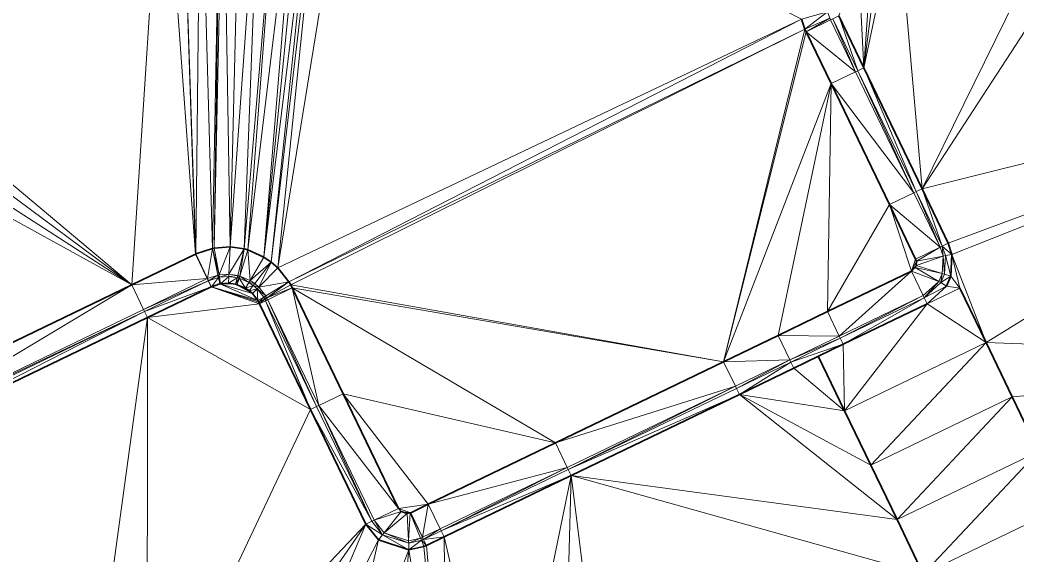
# Model space of a CAD drawing. Header units: metres. Extents: x 246428 to 246884, y 7418966 to 7419490.
# Drawn here: x 246598.17 to 246614.67, y 7419295.44 to 7419304.29 of the extents above; entities that cross this region are included whole.
import ezdxf

# ---------------------------------------------------------------- set-up
doc = ezdxf.new("R2010")
doc.units = ezdxf.units.M
doc.linetypes.add('blank name', pattern=[0])
doc.layers.add('_12D_UNMAPPED', color=7, linetype='Continuous')
for name, color, linetype, lineweight, true_color in [('KERB_BACK', 7, 'Continuous', 35, 0x5fd2ff), ('KERB_LINE', 7, 'Continuous', 18, 0xb9b9b9), ('KERB_LIP', 7, 'Continuous', 35, 0x5fd2ff), ('KERB_TOP', 7, 'Continuous', 18, 0xb9b9b9)]:
    doc.layers.add(name, color=color, linetype=linetype, lineweight=lineweight, true_color=true_color)
doc.layers.add('MISC_PATHS', color=7, linetype='Continuous', lineweight=35)

msp = doc.modelspace()

# ---------------------------------------------------------------- linework, layer by layer
at = {"layer": '_12D_UNMAPPED', "color": 3, "linetype": 'blank name', "lineweight": 0}
for points in [[(246612.698, 7419306.137, 33.672), (246616.554, 7419308.505, 33.79), (246613.102, 7419301.496, 33.698)], [(246616.554, 7419308.505, 33.79), (246617.665, 7419308.505, 33.822), (246613.102, 7419301.496, 33.698)], [(246617.665, 7419308.505, 33.822), (246621.817, 7419303.666, 34.04), (246613.102, 7419301.496, 33.698)], [(246611.105, 7419304.304, 33.485), (246602.443, 7419300.188, 33.25), (246603.721, 7419308.074, 33.265)], [(246602.443, 7419300.188, 33.25), (246603.22, 7419307.832, 33.251), (246603.721, 7419308.074, 33.265)], [(246600.022, 7419299.906, 33.182), (246594.225, 7419304.777, 33.004), (246600.535, 7419307.829, 33.176)], [(246601.078, 7419300.415, 33.211), (246600.022, 7419299.906, 33.182), (246600.535, 7419307.829, 33.176)], [(246601.078, 7419300.415, 33.211), (246600.535, 7419307.829, 33.176), (246600.843, 7419307.701, 33.185)], [(246601.082, 7419300.417, 33.211), (246601.078, 7419300.415, 33.211), (246600.843, 7419307.701, 33.185)], [(246601.082, 7419300.417, 33.211), (246600.843, 7419307.701, 33.185), (246601.163, 7419307.607, 33.194)], [(246602.332, 7419300.284, 33.247), (246602.21, 7419300.367, 33.243), (246603.12, 7419307.786, 33.249)], [(246602.21, 7419300.367, 33.243), (246602.943, 7419307.715, 33.244), (246603.12, 7419307.786, 33.249)], [(246602.21, 7419300.367, 33.243), (246602.808, 7419307.669, 33.24), (246602.943, 7419307.715, 33.244)], [(246602.443, 7419300.188, 33.25), (246602.332, 7419300.284, 33.247), (246603.22, 7419307.832, 33.251)], [(246602.332, 7419300.284, 33.247), (246603.12, 7419307.786, 33.249), (246603.22, 7419307.832, 33.251)], [(246601.36, 7419300.51, 33.219), (246601.082, 7419300.417, 33.211), (246601.163, 7419307.607, 33.194)], [(246601.36, 7419300.51, 33.219), (246601.163, 7419307.607, 33.194), (246601.491, 7419307.548, 33.203)], [(246601.389, 7419300.516, 33.219), (246601.36, 7419300.51, 33.219), (246601.491, 7419307.548, 33.203)], [(246601.389, 7419300.516, 33.219), (246601.491, 7419307.548, 33.203), (246601.538, 7419307.543, 33.204)], [(246601.652, 7419300.533, 33.227), (246601.389, 7419300.516, 33.219), (246601.538, 7419307.543, 33.204)], [(246601.652, 7419300.533, 33.227), (246601.538, 7419307.543, 33.204), (246601.823, 7419307.525, 33.212)], [(246601.885, 7419300.5, 33.233), (246601.652, 7419300.533, 33.227), (246602.156, 7419307.538, 33.221)], [(246601.652, 7419300.533, 33.227), (246601.823, 7419307.525, 33.212), (246602.156, 7419307.538, 33.221)], [(246601.942, 7419300.484, 33.235), (246601.885, 7419300.5, 33.233), (246602.486, 7419307.586, 33.231)], [(246601.885, 7419300.5, 33.233), (246602.156, 7419307.538, 33.221), (246602.486, 7419307.586, 33.231)], [(246602.21, 7419300.367, 33.243), (246601.942, 7419300.484, 33.235), (246602.808, 7419307.669, 33.24)], [(246601.942, 7419300.484, 33.235), (246602.486, 7419307.586, 33.231), (246602.808, 7419307.669, 33.24)], [(246612.414, 7419305.658, 33.667), (246612.698, 7419306.137, 33.672), (246612.137, 7419303.497, 33.665)], [(246612.137, 7419303.497, 33.665), (246612.698, 7419306.137, 33.672), (246613.102, 7419301.496, 33.698)], [(246612.278, 7419305.481, 33.665), (246612.414, 7419305.658, 33.667), (246612.137, 7419303.497, 33.665)], [(246612.052, 7419305.235, 33.66), (246612.278, 7419305.481, 33.665), (246612.137, 7419303.497, 33.665)], [(246611.723, 7419304.355, 33.651), (246612.052, 7419305.235, 33.66), (246612.137, 7419303.497, 33.665)], [(246594.125, 7419304.287, 33.002), (246594.225, 7419304.777, 33.004), (246600.022, 7419299.906, 33.182)], [(246611.163, 7419304.138, 33.487), (246611.105, 7419304.304, 33.485), (246611.539, 7419304.421, 33.499)], [(246611.163, 7419304.138, 33.487), (246611.539, 7419304.421, 33.499), (246611.576, 7419304.317, 33.501)], [(246593.958, 7419303.816, 33), (246594.125, 7419304.287, 33.002), (246600.022, 7419299.906, 33.182)], [(246611.105, 7419304.304, 33.485), (246602.624, 7419299.957, 33.256), (246602.443, 7419300.188, 33.25)], [(246611.105, 7419304.304, 33.485), (246611.163, 7419304.138, 33.487), (246602.624, 7419299.957, 33.256)], [(246611.183, 7419304.094, 33.487), (246611.163, 7419304.138, 33.487), (246611.576, 7419304.317, 33.501)], [(246611.183, 7419304.094, 33.487), (246611.576, 7419304.317, 33.501), (246611.588, 7419304.29, 33.501)], [(246611.183, 7419304.094, 33.487), (246611.588, 7419304.29, 33.501), (246612.002, 7419303.432, 33.515)], [(246612.002, 7419303.432, 33.515), (246611.588, 7419304.29, 33.501), (246611.624, 7419304.307, 33.651)], [(246612.038, 7419303.449, 33.665), (246611.624, 7419304.307, 33.651), (246611.723, 7419304.355, 33.651)], [(246612.002, 7419303.432, 33.515), (246611.624, 7419304.307, 33.651), (246612.038, 7419303.449, 33.665)], [(246612.038, 7419303.449, 33.665), (246611.723, 7419304.355, 33.651), (246612.137, 7419303.497, 33.665)], [(246611.163, 7419304.138, 33.487), (246602.654, 7419299.906, 33.257), (246602.624, 7419299.957, 33.256)], [(246611.163, 7419304.138, 33.487), (246609.818, 7419298.635, 33.464), (246602.654, 7419299.906, 33.257)], [(246611.163, 7419304.138, 33.487), (246611.183, 7419304.094, 33.487), (246609.818, 7419298.635, 33.464)], [(246611.183, 7419304.094, 33.487), (246611.596, 7419303.236, 33.501), (246609.818, 7419298.635, 33.464)], [(246611.596, 7419303.236, 33.501), (246611.183, 7419304.094, 33.487), (246612.002, 7419303.432, 33.515)], [(246593.726, 7419303.374, 32.993), (246593.958, 7419303.816, 33), (246600.022, 7419299.906, 33.182)], [(246613.102, 7419301.496, 33.698), (246621.817, 7419303.666, 34.04), (246613.102, 7419301.496, 33.698)], [(246613.102, 7419301.496, 33.698), (246621.817, 7419303.666, 34.04), (246613.536, 7419300.595, 33.563)], [(246613.536, 7419300.595, 33.563), (246621.817, 7419303.666, 34.04), (246613.536, 7419300.595, 33.563)], [(246613.536, 7419300.595, 33.563), (246621.817, 7419303.666, 34.04), (246613.536, 7419300.595, 33.563)], [(246613.536, 7419300.595, 33.563), (246621.817, 7419303.666, 34.04), (246613.597, 7419300.41, 33.563)], [(246613.597, 7419300.41, 33.563), (246621.817, 7419303.666, 34.04), (246614.161, 7419298.953, 33.579)], [(246621.817, 7419303.666, 34.04), (246621.817, 7419298.666, 34.005), (246614.161, 7419298.953, 33.579)], [(246611.596, 7419303.236, 33.501), (246612.002, 7419303.432, 33.515), (246612.967, 7419301.431, 33.548)], [(246612.967, 7419301.431, 33.548), (246612.002, 7419303.432, 33.515), (246612.038, 7419303.449, 33.665)], [(246612.038, 7419303.449, 33.665), (246612.137, 7419303.497, 33.665), (246613.003, 7419301.448, 33.698)], [(246612.967, 7419301.431, 33.548), (246612.038, 7419303.449, 33.665), (246613.003, 7419301.448, 33.698)], [(246613.003, 7419301.448, 33.698), (246612.137, 7419303.497, 33.665), (246613.102, 7419301.496, 33.698)], [(246595.518, 7419297.734, 33.06), (246593.726, 7419303.374, 32.993), (246600.022, 7419299.906, 33.182)], [(246611.596, 7419303.236, 33.501), (246610.719, 7419299.07, 33.488), (246609.818, 7419298.635, 33.464)], [(246611.596, 7419303.236, 33.501), (246609.818, 7419298.635, 33.464), (246609.818, 7419298.635, 33.464)], [(246611.596, 7419303.236, 33.501), (246610.719, 7419299.07, 33.488), (246610.719, 7419299.07, 33.488)], [(246611.596, 7419303.236, 33.501), (246611.537, 7419299.464, 33.51), (246610.719, 7419299.07, 33.488)], [(246611.596, 7419303.236, 33.501), (246612.561, 7419301.235, 33.534), (246611.537, 7419299.464, 33.51)], [(246612.561, 7419301.235, 33.534), (246611.596, 7419303.236, 33.501), (246612.967, 7419301.431, 33.548)], [(246612.561, 7419301.235, 33.534), (246612.967, 7419301.431, 33.548), (246612.967, 7419301.431, 33.548)], [(246612.561, 7419301.235, 33.534), (246612.561, 7419301.235, 33.534), (246612.967, 7419301.431, 33.548)], [(246612.561, 7419301.235, 33.534), (246612.967, 7419301.431, 33.548), (246613.401, 7419300.53, 33.563)], [(246612.967, 7419301.431, 33.548), (246612.967, 7419301.431, 33.548), (246613.003, 7419301.448, 33.698)], [(246613.401, 7419300.53, 33.563), (246612.967, 7419301.431, 33.548), (246613.003, 7419301.448, 33.698)], [(246612.967, 7419301.431, 33.548), (246613.003, 7419301.448, 33.698), (246613.003, 7419301.448, 33.698)], [(246613.437, 7419300.547, 33.563), (246613.003, 7419301.448, 33.698), (246613.102, 7419301.496, 33.698)], [(246613.003, 7419301.448, 33.698), (246613.003, 7419301.448, 33.698), (246613.102, 7419301.496, 33.698)], [(246613.003, 7419301.448, 33.698), (246613.102, 7419301.496, 33.698), (246613.102, 7419301.496, 33.698)], [(246613.401, 7419300.53, 33.563), (246613.003, 7419301.448, 33.698), (246613.437, 7419300.547, 33.563)], [(246613.437, 7419300.547, 33.563), (246613.102, 7419301.496, 33.698), (246613.536, 7419300.595, 33.563)], [(246612.561, 7419301.235, 33.534), (246612.561, 7419301.235, 33.534), (246611.537, 7419299.464, 33.51)], [(246612.561, 7419301.235, 33.534), (246612.926, 7419300.134, 33.548), (246611.537, 7419299.464, 33.51)], [(246612.926, 7419300.134, 33.548), (246612.561, 7419301.235, 33.534), (246612.996, 7419300.334, 33.549)], [(246612.996, 7419300.334, 33.549), (246612.561, 7419301.235, 33.534), (246613.401, 7419300.53, 33.563)], [(246613.437, 7419300.547, 33.563), (246613.437, 7419300.547, 33.563), (246613.536, 7419300.595, 33.563)], [(246613.437, 7419300.547, 33.563), (246613.437, 7419300.547, 33.563), (246613.536, 7419300.595, 33.563)], [(246613.437, 7419300.547, 33.563), (246613.536, 7419300.595, 33.563), (246613.536, 7419300.595, 33.563)], [(246613.437, 7419300.547, 33.563), (246613.536, 7419300.595, 33.563), (246613.536, 7419300.595, 33.563)], [(246613.437, 7419300.547, 33.563), (246613.536, 7419300.595, 33.563), (246613.597, 7419300.41, 33.563)], [(246601.082, 7419300.417, 33.211), (246601.36, 7419300.51, 33.219), (246601.276, 7419300.011, 33.225)], [(246601.36, 7419300.51, 33.219), (246601.449, 7419300.069, 33.233), (246601.276, 7419300.011, 33.225)], [(246601.36, 7419300.51, 33.219), (246601.389, 7419300.516, 33.219), (246601.468, 7419300.073, 33.233)], [(246601.36, 7419300.51, 33.219), (246601.468, 7419300.073, 33.233), (246601.449, 7419300.069, 33.233)], [(246601.389, 7419300.516, 33.219), (246601.652, 7419300.533, 33.227), (246601.468, 7419300.073, 33.233)], [(246601.652, 7419300.533, 33.227), (246601.632, 7419300.084, 33.241), (246601.468, 7419300.073, 33.233)], [(246601.652, 7419300.533, 33.227), (246601.885, 7419300.5, 33.233), (246601.632, 7419300.084, 33.241)], [(246601.885, 7419300.5, 33.233), (246601.778, 7419300.063, 33.247), (246601.632, 7419300.084, 33.241)], [(246601.885, 7419300.5, 33.233), (246601.813, 7419300.053, 33.249), (246601.778, 7419300.063, 33.247)], [(246601.885, 7419300.5, 33.233), (246601.942, 7419300.484, 33.235), (246601.813, 7419300.053, 33.249)], [(246601.942, 7419300.484, 33.235), (246601.981, 7419299.98, 33.257), (246601.813, 7419300.053, 33.249)], [(246601.942, 7419300.484, 33.235), (246602.21, 7419300.367, 33.243), (246601.981, 7419299.98, 33.257)], [(246612.996, 7419300.334, 33.549), (246613.401, 7419300.53, 33.563), (246613.401, 7419300.53, 33.563)], [(246612.996, 7419300.334, 33.549), (246612.996, 7419300.334, 33.549), (246613.401, 7419300.53, 33.563)], [(246613.008, 7419300.297, 33.549), (246612.996, 7419300.334, 33.549), (246613.401, 7419300.53, 33.563)], [(246612.996, 7419300.334, 33.549), (246612.996, 7419300.334, 33.549), (246613.401, 7419300.53, 33.563)], [(246612.996, 7419300.334, 33.549), (246613.401, 7419300.53, 33.563), (246613.401, 7419300.53, 33.563)], [(246613.008, 7419300.297, 33.549), (246613.401, 7419300.53, 33.563), (246613.45, 7419300.382, 33.563)], [(246613.401, 7419300.53, 33.563), (246613.437, 7419300.547, 33.563), (246613.437, 7419300.547, 33.563)], [(246613.401, 7419300.53, 33.563), (246613.401, 7419300.53, 33.563), (246613.437, 7419300.547, 33.563)], [(246613.401, 7419300.53, 33.563), (246613.437, 7419300.547, 33.563), (246613.437, 7419300.547, 33.563)], [(246613.401, 7419300.53, 33.563), (246613.401, 7419300.53, 33.563), (246613.437, 7419300.547, 33.563)], [(246613.45, 7419300.382, 33.563), (246613.401, 7419300.53, 33.563), (246613.437, 7419300.547, 33.563)], [(246613.45, 7419300.382, 33.563), (246613.437, 7419300.547, 33.563), (246613.489, 7419300.39, 33.563)], [(246613.489, 7419300.39, 33.563), (246613.437, 7419300.547, 33.563), (246613.597, 7419300.41, 33.563)], [(246600.022, 7419299.906, 33.182), (246601.078, 7419300.415, 33.211), (246601.273, 7419300.01, 33.225)], [(246601.078, 7419300.415, 33.211), (246601.082, 7419300.417, 33.211), (246601.273, 7419300.01, 33.225)], [(246601.082, 7419300.417, 33.211), (246601.276, 7419300.011, 33.225), (246601.273, 7419300.01, 33.225)], [(246602.21, 7419300.367, 33.243), (246602.332, 7419300.284, 33.247), (246601.981, 7419299.98, 33.257)], [(246602.332, 7419300.284, 33.247), (246602.057, 7419299.928, 33.261), (246601.981, 7419299.98, 33.257)], [(246602.332, 7419300.284, 33.247), (246602.126, 7419299.868, 33.264), (246602.057, 7419299.928, 33.261)], [(246602.332, 7419300.284, 33.247), (246602.443, 7419300.188, 33.25), (246602.126, 7419299.868, 33.264)], [(246612.926, 7419300.134, 33.548), (246612.996, 7419300.334, 33.549), (246612.996, 7419300.334, 33.549)], [(246612.926, 7419300.134, 33.548), (246612.996, 7419300.334, 33.549), (246612.996, 7419300.334, 33.549)], [(246612.926, 7419300.134, 33.548), (246612.996, 7419300.334, 33.549), (246613.008, 7419300.297, 33.549)], [(246612.926, 7419300.134, 33.548), (246613.008, 7419300.297, 33.549), (246613.004, 7419300.226, 33.55)], [(246613.004, 7419300.226, 33.55), (246613.008, 7419300.297, 33.549), (246613.45, 7419300.382, 33.563)], [(246613.004, 7419300.226, 33.55), (246613.45, 7419300.382, 33.563), (246613.435, 7419300.096, 33.564)], [(246613.435, 7419300.096, 33.564), (246613.45, 7419300.382, 33.563), (246613.473, 7419300.084, 33.564)], [(246613.45, 7419300.382, 33.563), (246613.489, 7419300.39, 33.563), (246613.473, 7419300.084, 33.564)], [(246613.473, 7419300.084, 33.564), (246613.489, 7419300.39, 33.563), (246613.579, 7419300.052, 33.564)], [(246613.489, 7419300.39, 33.563), (246613.597, 7419300.41, 33.563), (246613.579, 7419300.052, 33.564)], [(246613.579, 7419300.052, 33.564), (246613.597, 7419300.41, 33.563), (246613.727, 7419299.854, 33.564)], [(246613.727, 7419299.854, 33.564), (246613.597, 7419300.41, 33.563), (246614.161, 7419298.953, 33.579)], [(246602.443, 7419300.188, 33.25), (246602.624, 7419299.957, 33.256), (246602.126, 7419299.868, 33.264)], [(246611.537, 7419299.464, 33.51), (246612.926, 7419300.134, 33.548), (246611.732, 7419299.059, 33.524)], [(246611.732, 7419299.059, 33.524), (246612.926, 7419300.134, 33.548), (246613.121, 7419299.729, 33.562)], [(246612.926, 7419300.134, 33.548), (246613.004, 7419300.226, 33.55), (246612.99, 7419300.193, 33.549)], [(246612.926, 7419300.134, 33.548), (246612.99, 7419300.193, 33.549), (246613.377, 7419299.963, 33.563)], [(246612.926, 7419300.134, 33.548), (246613.377, 7419299.963, 33.563), (246613.121, 7419299.729, 33.562)], [(246612.99, 7419300.193, 33.549), (246613.004, 7419300.226, 33.55), (246613.435, 7419300.096, 33.564)], [(246612.99, 7419300.193, 33.549), (246613.435, 7419300.096, 33.564), (246613.377, 7419299.963, 33.563)], [(246600.022, 7419299.906, 33.182), (246601.273, 7419300.01, 33.225), (246600.217, 7419299.501, 33.196)], [(246600.217, 7419299.501, 33.196), (246601.273, 7419300.01, 33.225), (246601.29, 7419299.974, 33.375)], [(246600.217, 7419299.501, 33.196), (246601.29, 7419299.974, 33.375), (246600.235, 7419299.465, 33.346)], [(246600.235, 7419299.465, 33.346), (246601.29, 7419299.974, 33.375), (246601.338, 7419299.875, 33.375)], [(246601.273, 7419300.01, 33.225), (246601.276, 7419300.011, 33.225), (246601.293, 7419299.975, 33.375)], [(246601.273, 7419300.01, 33.225), (246601.293, 7419299.975, 33.375), (246601.29, 7419299.974, 33.375)], [(246601.276, 7419300.011, 33.225), (246601.449, 7419300.069, 33.233), (246601.293, 7419299.975, 33.375)], [(246601.29, 7419299.974, 33.375), (246601.293, 7419299.975, 33.375), (246601.338, 7419299.875, 33.375)], [(246601.449, 7419300.069, 33.233), (246601.457, 7419300.03, 33.383), (246601.293, 7419299.975, 33.375)], [(246601.293, 7419299.975, 33.375), (246601.457, 7419300.03, 33.383), (246601.34, 7419299.876, 33.375)], [(246601.293, 7419299.975, 33.375), (246601.34, 7419299.876, 33.375), (246601.338, 7419299.875, 33.375)], [(246601.457, 7419300.03, 33.383), (246601.479, 7419299.922, 33.383), (246601.34, 7419299.876, 33.375)], [(246601.449, 7419300.069, 33.233), (246601.468, 7419300.073, 33.233), (246601.475, 7419300.033, 33.383)], [(246601.449, 7419300.069, 33.233), (246601.475, 7419300.033, 33.383), (246601.457, 7419300.03, 33.383)], [(246601.457, 7419300.03, 33.383), (246601.475, 7419300.033, 33.383), (246601.494, 7419299.925, 33.383)], [(246601.457, 7419300.03, 33.383), (246601.494, 7419299.925, 33.383), (246601.479, 7419299.922, 33.383)], [(246601.468, 7419300.073, 33.233), (246601.632, 7419300.084, 33.241), (246601.475, 7419300.033, 33.383)], [(246601.632, 7419300.084, 33.241), (246601.63, 7419300.044, 33.391), (246601.475, 7419300.033, 33.383)], [(246601.475, 7419300.033, 33.383), (246601.63, 7419300.044, 33.391), (246601.494, 7419299.925, 33.383)], [(246601.494, 7419299.925, 33.383), (246601.626, 7419299.934, 33.391), (246601.479, 7419299.922, 33.383)], [(246601.626, 7419299.934, 33.391), (246601.742, 7419299.917, 33.397), (246601.479, 7419299.922, 33.383)], [(246601.63, 7419300.044, 33.391), (246601.626, 7419299.934, 33.391), (246601.494, 7419299.925, 33.383)], [(246601.63, 7419300.044, 33.391), (246601.768, 7419300.024, 33.397), (246601.626, 7419299.934, 33.391)], [(246601.768, 7419300.024, 33.397), (246601.742, 7419299.917, 33.397), (246601.626, 7419299.934, 33.391)], [(246601.632, 7419300.084, 33.241), (246601.778, 7419300.063, 33.247), (246601.63, 7419300.044, 33.391)], [(246601.778, 7419300.063, 33.247), (246601.768, 7419300.024, 33.397), (246601.63, 7419300.044, 33.391)], [(246601.768, 7419300.024, 33.397), (246601.802, 7419300.015, 33.399), (246601.742, 7419299.917, 33.397)], [(246601.802, 7419300.015, 33.399), (246601.77, 7419299.909, 33.399), (246601.742, 7419299.917, 33.397)], [(246601.778, 7419300.063, 33.247), (246601.813, 7419300.053, 33.249), (246601.768, 7419300.024, 33.397)], [(246601.813, 7419300.053, 33.249), (246601.802, 7419300.015, 33.399), (246601.768, 7419300.024, 33.397)], [(246601.802, 7419300.015, 33.399), (246601.905, 7419299.851, 33.407), (246601.77, 7419299.909, 33.399)], [(246601.813, 7419300.053, 33.249), (246601.961, 7419299.945, 33.407), (246601.802, 7419300.015, 33.399)], [(246601.802, 7419300.015, 33.399), (246601.961, 7419299.945, 33.407), (246601.905, 7419299.851, 33.407)], [(246601.813, 7419300.053, 33.249), (246601.981, 7419299.98, 33.257), (246601.961, 7419299.945, 33.407)], [(246601.961, 7419299.945, 33.407), (246602.033, 7419299.897, 33.411), (246601.905, 7419299.851, 33.407)], [(246601.981, 7419299.98, 33.257), (246602.057, 7419299.928, 33.261), (246601.961, 7419299.945, 33.407)], [(246602.057, 7419299.928, 33.261), (246602.033, 7419299.897, 33.411), (246601.961, 7419299.945, 33.407)], [(246602.624, 7419299.957, 33.256), (246602.24, 7419299.724, 33.27), (246602.126, 7419299.868, 33.264)], [(246602.624, 7419299.957, 33.256), (246602.258, 7419299.692, 33.271), (246602.24, 7419299.724, 33.27)], [(246602.624, 7419299.957, 33.256), (246602.654, 7419299.906, 33.257), (246602.258, 7419299.692, 33.271)], [(246613.121, 7419299.729, 33.562), (246613.377, 7419299.963, 33.563), (246613.139, 7419299.693, 33.562)], [(246613.377, 7419299.963, 33.563), (246613.411, 7419299.943, 33.563), (246613.139, 7419299.693, 33.562)], [(246613.139, 7419299.693, 33.562), (246613.411, 7419299.943, 33.563), (246613.506, 7419299.887, 33.563)], [(246613.377, 7419299.963, 33.563), (246613.435, 7419300.096, 33.564), (246613.411, 7419299.943, 33.563)], [(246613.435, 7419300.096, 33.564), (246613.473, 7419300.084, 33.564), (246613.411, 7419299.943, 33.563)], [(246613.411, 7419299.943, 33.563), (246613.473, 7419300.084, 33.564), (246613.579, 7419300.052, 33.564)], [(246613.411, 7419299.943, 33.563), (246613.579, 7419300.052, 33.564), (246613.506, 7419299.887, 33.563)], [(246613.506, 7419299.887, 33.563), (246613.579, 7419300.052, 33.564), (246613.727, 7419299.854, 33.564)], [(246595.714, 7419297.329, 33.074), (246595.518, 7419297.734, 33.06), (246600.022, 7419299.906, 33.182)], [(246595.714, 7419297.329, 33.074), (246600.022, 7419299.906, 33.182), (246600.217, 7419299.501, 33.196)], [(246600.235, 7419299.465, 33.346), (246601.338, 7419299.875, 33.375), (246600.283, 7419299.366, 33.346)], [(246601.338, 7419299.875, 33.375), (246602.139, 7419299.595, 33.422), (246600.283, 7419299.366, 33.346)], [(246601.34, 7419299.876, 33.375), (246602.139, 7419299.595, 33.422), (246601.338, 7419299.875, 33.375)], [(246601.479, 7419299.922, 33.383), (246602.112, 7419299.646, 33.42), (246601.34, 7419299.876, 33.375)], [(246602.112, 7419299.646, 33.42), (246602.126, 7419299.62, 33.421), (246601.34, 7419299.876, 33.375)], [(246602.126, 7419299.62, 33.421), (246602.139, 7419299.595, 33.422), (246601.34, 7419299.876, 33.375)], [(246602.021, 7419299.761, 33.414), (246602.112, 7419299.646, 33.42), (246601.479, 7419299.922, 33.383)], [(246601.742, 7419299.917, 33.397), (246602.021, 7419299.761, 33.414), (246601.479, 7419299.922, 33.383)], [(246601.77, 7419299.909, 33.399), (246602.021, 7419299.761, 33.414), (246601.742, 7419299.917, 33.397)], [(246601.965, 7419299.809, 33.411), (246602.021, 7419299.761, 33.414), (246601.77, 7419299.909, 33.399)], [(246601.905, 7419299.851, 33.407), (246601.965, 7419299.809, 33.411), (246601.77, 7419299.909, 33.399)], [(246602.033, 7419299.897, 33.411), (246601.965, 7419299.809, 33.411), (246601.905, 7419299.851, 33.407)], [(246602.033, 7419299.897, 33.411), (246602.098, 7419299.839, 33.414), (246601.965, 7419299.809, 33.411)], [(246602.098, 7419299.839, 33.414), (246602.021, 7419299.761, 33.414), (246601.965, 7419299.809, 33.411)], [(246602.098, 7419299.839, 33.414), (246602.112, 7419299.646, 33.42), (246602.021, 7419299.761, 33.414)], [(246602.057, 7419299.928, 33.261), (246602.126, 7419299.868, 33.264), (246602.033, 7419299.897, 33.411)], [(246602.126, 7419299.868, 33.264), (246602.098, 7419299.839, 33.414), (246602.033, 7419299.897, 33.411)], [(246602.126, 7419299.868, 33.264), (246602.24, 7419299.724, 33.27), (246602.098, 7419299.839, 33.414)], [(246602.098, 7419299.839, 33.414), (246602.206, 7419299.703, 33.42), (246602.112, 7419299.646, 33.42)], [(246602.24, 7419299.724, 33.27), (246602.206, 7419299.703, 33.42), (246602.098, 7419299.839, 33.414)], [(246602.654, 7419299.906, 33.257), (246602.68, 7419299.856, 33.258), (246602.258, 7419299.692, 33.271)], [(246602.68, 7419299.856, 33.258), (246602.274, 7419299.66, 33.272), (246602.258, 7419299.692, 33.271)], [(246602.68, 7419299.856, 33.258), (246603.118, 7419297.91, 33.301), (246602.274, 7419299.66, 33.272)], [(246609.818, 7419298.635, 33.464), (246602.68, 7419299.856, 33.258), (246602.654, 7419299.906, 33.257)], [(246607.033, 7419297.292, 33.388), (246603.524, 7419298.106, 33.287), (246602.68, 7419299.856, 33.258)], [(246609.818, 7419298.635, 33.464), (246607.033, 7419297.292, 33.388), (246602.68, 7419299.856, 33.258)], [(246602.68, 7419299.856, 33.258), (246603.524, 7419298.106, 33.287), (246603.118, 7419297.91, 33.301)], [(246613.139, 7419299.693, 33.562), (246613.506, 7419299.887, 33.563), (246613.187, 7419299.594, 33.562)], [(246613.187, 7419299.594, 33.562), (246613.506, 7419299.887, 33.563), (246613.727, 7419299.854, 33.564)], [(246613.187, 7419299.594, 33.562), (246613.727, 7419299.854, 33.564), (246614.161, 7419298.953, 33.579)], [(246602.206, 7419299.703, 33.42), (246602.126, 7419299.62, 33.421), (246602.112, 7419299.646, 33.42)], [(246602.206, 7419299.703, 33.42), (246602.223, 7419299.673, 33.421), (246602.126, 7419299.62, 33.421)], [(246602.223, 7419299.673, 33.421), (246602.139, 7419299.595, 33.422), (246602.126, 7419299.62, 33.421)], [(246602.223, 7419299.673, 33.421), (246602.238, 7419299.643, 33.422), (246602.139, 7419299.595, 33.422)], [(246602.238, 7419299.643, 33.422), (246602.983, 7419297.845, 33.451), (246602.139, 7419299.595, 33.422)], [(246602.24, 7419299.724, 33.27), (246602.223, 7419299.673, 33.421), (246602.206, 7419299.703, 33.42)], [(246602.24, 7419299.724, 33.27), (246602.258, 7419299.692, 33.271), (246602.223, 7419299.673, 33.421)], [(246602.258, 7419299.692, 33.271), (246602.238, 7419299.643, 33.422), (246602.223, 7419299.673, 33.421)], [(246602.258, 7419299.692, 33.271), (246602.274, 7419299.66, 33.272), (246602.238, 7419299.643, 33.422)], [(246602.274, 7419299.66, 33.272), (246603.082, 7419297.893, 33.451), (246602.238, 7419299.643, 33.422)], [(246602.238, 7419299.643, 33.422), (246603.082, 7419297.893, 33.451), (246602.983, 7419297.845, 33.451)], [(246602.274, 7419299.66, 33.272), (246603.118, 7419297.91, 33.301), (246603.082, 7419297.893, 33.451)], [(246611.749, 7419299.023, 33.524), (246611.732, 7419299.059, 33.524), (246613.121, 7419299.729, 33.562)], [(246611.749, 7419299.023, 33.524), (246613.121, 7419299.729, 33.562), (246613.139, 7419299.693, 33.562)], [(246611.797, 7419298.924, 33.524), (246611.749, 7419299.023, 33.524), (246613.139, 7419299.693, 33.562)], [(246611.797, 7419298.924, 33.524), (246613.139, 7419299.693, 33.562), (246613.187, 7419299.594, 33.562)], [(246595.714, 7419297.329, 33.074), (246600.217, 7419299.501, 33.196), (246600.235, 7419299.465, 33.346)], [(246595.731, 7419297.293, 33.224), (246595.714, 7419297.329, 33.074), (246600.235, 7419299.465, 33.346)], [(246595.779, 7419297.194, 33.224), (246595.731, 7419297.293, 33.224), (246600.235, 7419299.465, 33.346)], [(246595.779, 7419297.194, 33.224), (246600.235, 7419299.465, 33.346), (246600.283, 7419299.366, 33.346)], [(246602.139, 7419299.595, 33.422), (246602.983, 7419297.845, 33.451), (246600.283, 7419299.366, 33.346)], [(246610.719, 7419299.07, 33.488), (246611.537, 7419299.464, 33.51), (246611.732, 7419299.059, 33.524)], [(246611.819, 7419297.824, 33.522), (246611.797, 7419298.924, 33.524), (246613.187, 7419299.594, 33.562)], [(246611.819, 7419297.824, 33.522), (246613.187, 7419299.594, 33.562), (246614.161, 7419298.953, 33.579)], [(246599.281, 7419292.032, 33.19), (246595.779, 7419297.194, 33.224), (246600.283, 7419299.366, 33.346)], [(246600.276, 7419292.128, 33.215), (246599.281, 7419292.032, 33.19), (246600.283, 7419299.366, 33.346)], [(246602.983, 7419297.845, 33.451), (246600.276, 7419292.128, 33.215), (246600.283, 7419299.366, 33.346)], [(246609.818, 7419298.635, 33.464), (246610.719, 7419299.07, 33.488), (246610.914, 7419298.664, 33.502)], [(246610.719, 7419299.07, 33.488), (246610.719, 7419299.07, 33.488), (246610.914, 7419298.664, 33.502)], [(246610.719, 7419299.07, 33.488), (246610.914, 7419298.664, 33.502), (246610.914, 7419298.664, 33.502)], [(246610.914, 7419298.664, 33.502), (246610.719, 7419299.07, 33.488), (246611.732, 7419299.059, 33.524)], [(246610.914, 7419298.664, 33.502), (246611.732, 7419299.059, 33.524), (246611.749, 7419299.023, 33.524)], [(246610.932, 7419298.628, 33.502), (246610.914, 7419298.664, 33.502), (246611.749, 7419299.023, 33.524)], [(246610.932, 7419298.628, 33.502), (246611.749, 7419299.023, 33.524), (246611.797, 7419298.924, 33.524)], [(246612.254, 7419296.923, 33.543), (246611.819, 7419297.824, 33.522), (246614.161, 7419298.953, 33.579)], [(246612.254, 7419296.923, 33.543), (246614.161, 7419298.953, 33.579), (246614.595, 7419298.053, 33.595)], [(246614.161, 7419298.953, 33.579), (246621.817, 7419298.666, 34.005), (246614.595, 7419298.053, 33.595)], [(246610.98, 7419298.529, 33.502), (246610.932, 7419298.628, 33.502), (246611.797, 7419298.924, 33.524)], [(246610.98, 7419298.529, 33.502), (246611.797, 7419298.924, 33.524), (246611.385, 7419298.725, 33.5)], [(246611.385, 7419298.725, 33.5), (246611.797, 7419298.924, 33.524), (246611.819, 7419297.824, 33.522)], [(246607.033, 7419297.292, 33.388), (246609.818, 7419298.635, 33.464), (246610.014, 7419298.23, 33.478)], [(246609.818, 7419298.635, 33.464), (246610.914, 7419298.664, 33.502), (246610.014, 7419298.23, 33.478)], [(246609.818, 7419298.635, 33.464), (246609.818, 7419298.635, 33.464), (246610.014, 7419298.23, 33.478)], [(246609.818, 7419298.635, 33.464), (246610.014, 7419298.23, 33.478), (246610.014, 7419298.23, 33.478)], [(246610.014, 7419298.23, 33.478), (246610.914, 7419298.664, 33.502), (246610.031, 7419298.194, 33.628)], [(246610.914, 7419298.664, 33.502), (246610.932, 7419298.628, 33.502), (246610.031, 7419298.194, 33.628)], [(246610.031, 7419298.194, 33.628), (246610.932, 7419298.628, 33.502), (246610.079, 7419298.095, 33.628)], [(246610.932, 7419298.628, 33.502), (246610.979, 7419298.529, 33.502), (246610.079, 7419298.095, 33.628)], [(246610.914, 7419298.664, 33.502), (246610.914, 7419298.664, 33.502), (246610.932, 7419298.628, 33.502)], [(246610.914, 7419298.664, 33.502), (246610.932, 7419298.628, 33.502), (246610.932, 7419298.628, 33.502)], [(246610.932, 7419298.628, 33.502), (246610.932, 7419298.628, 33.502), (246610.98, 7419298.529, 33.502)], [(246610.932, 7419298.628, 33.502), (246610.98, 7419298.529, 33.502), (246610.979, 7419298.529, 33.502)], [(246610.98, 7419298.529, 33.502), (246611.385, 7419298.725, 33.5), (246611.819, 7419297.824, 33.522)], [(246614.595, 7419298.053, 33.595), (246621.817, 7419298.666, 34.005), (246614.595, 7419298.053, 33.595)], [(246614.595, 7419298.053, 33.595), (246621.817, 7419298.666, 34.005), (246615.03, 7419297.152, 33.611)], [(246610.079, 7419298.095, 33.628), (246610.979, 7419298.529, 33.502), (246611.819, 7419297.824, 33.522)], [(246610.979, 7419298.529, 33.502), (246610.98, 7419298.529, 33.502), (246611.819, 7419297.824, 33.522)], [(246607.033, 7419297.292, 33.388), (246610.014, 7419298.23, 33.478), (246607.228, 7419296.887, 33.402)], [(246607.228, 7419296.887, 33.402), (246610.014, 7419298.23, 33.478), (246607.246, 7419296.851, 33.552)], [(246610.014, 7419298.23, 33.478), (246610.031, 7419298.194, 33.628), (246607.246, 7419296.851, 33.552)], [(246607.246, 7419296.851, 33.552), (246610.031, 7419298.194, 33.628), (246610.079, 7419298.095, 33.628)], [(246610.014, 7419298.23, 33.478), (246610.014, 7419298.23, 33.478), (246610.031, 7419298.194, 33.628)], [(246610.014, 7419298.23, 33.478), (246610.031, 7419298.194, 33.628), (246610.031, 7419298.194, 33.628)], [(246610.031, 7419298.194, 33.628), (246610.031, 7419298.194, 33.628), (246610.079, 7419298.095, 33.628)], [(246610.031, 7419298.194, 33.628), (246610.079, 7419298.095, 33.628), (246610.079, 7419298.095, 33.628)], [(246603.524, 7419298.106, 33.287), (246604.439, 7419296.208, 33.318), (246603.118, 7419297.91, 33.301)], [(246604.931, 7419296.279, 33.331), (246604.439, 7419296.208, 33.318), (246603.524, 7419298.106, 33.287)], [(246607.033, 7419297.292, 33.388), (246604.931, 7419296.279, 33.331), (246603.524, 7419298.106, 33.287)], [(246607.246, 7419296.851, 33.552), (246610.079, 7419298.095, 33.628), (246607.293, 7419296.752, 33.552)], [(246607.293, 7419296.752, 33.552), (246610.079, 7419298.095, 33.628), (246612.688, 7419296.023, 33.559)], [(246610.079, 7419298.095, 33.628), (246612.254, 7419296.923, 33.543), (246612.254, 7419296.923, 33.543)], [(246610.079, 7419298.095, 33.628), (246611.819, 7419297.824, 33.522), (246612.254, 7419296.923, 33.543)], [(246610.079, 7419298.095, 33.628), (246612.254, 7419296.923, 33.543), (246612.688, 7419296.023, 33.559)], [(246610.079, 7419298.095, 33.628), (246610.079, 7419298.095, 33.628), (246612.254, 7419296.923, 33.543)], [(246612.254, 7419296.923, 33.543), (246614.595, 7419298.053, 33.595), (246614.595, 7419298.053, 33.595)], [(246612.254, 7419296.923, 33.543), (246612.254, 7419296.923, 33.543), (246614.595, 7419298.053, 33.595)], [(246612.688, 7419296.023, 33.559), (246612.254, 7419296.923, 33.543), (246614.595, 7419298.053, 33.595)], [(246612.688, 7419296.023, 33.559), (246614.595, 7419298.053, 33.595), (246615.03, 7419297.152, 33.611)], [(246603.898, 7419295.947, 33.482), (246600.276, 7419292.128, 33.215), (246602.983, 7419297.845, 33.451)], [(246603.082, 7419297.893, 33.451), (246603.998, 7419295.995, 33.482), (246602.983, 7419297.845, 33.451)], [(246603.998, 7419295.995, 33.482), (246603.898, 7419295.947, 33.482), (246602.983, 7419297.845, 33.451)], [(246603.118, 7419297.91, 33.301), (246603.998, 7419295.995, 33.482), (246603.082, 7419297.893, 33.451)], [(246604.439, 7419296.208, 33.318), (246604.034, 7419296.012, 33.332), (246603.118, 7419297.91, 33.301)], [(246603.118, 7419297.91, 33.301), (246604.034, 7419296.012, 33.332), (246603.998, 7419295.995, 33.482)], [(246604.931, 7419296.279, 33.331), (246607.033, 7419297.292, 33.388), (246607.228, 7419296.887, 33.402)], [(246599.281, 7419292.032, 33.19), (246598.293, 7419291.873, 33.166), (246595.779, 7419297.194, 33.224)], [(246598.293, 7419291.873, 33.166), (246597.318, 7419291.654, 33.142), (246595.779, 7419297.194, 33.224)], [(246612.688, 7419296.023, 33.559), (246615.03, 7419297.152, 33.611), (246613.122, 7419295.122, 33.575)], [(246615.03, 7419297.152, 33.611), (246615.464, 7419296.251, 33.627), (246613.122, 7419295.122, 33.575)], [(246604.931, 7419296.279, 33.331), (246607.228, 7419296.887, 33.402), (246605.127, 7419295.873, 33.345)], [(246605.127, 7419295.873, 33.345), (246607.228, 7419296.887, 33.402), (246605.144, 7419295.837, 33.495)], [(246607.228, 7419296.887, 33.402), (246607.246, 7419296.851, 33.552), (246605.144, 7419295.837, 33.495)], [(246605.144, 7419295.837, 33.495), (246607.246, 7419296.851, 33.552), (246607.293, 7419296.752, 33.552)], [(246605.144, 7419295.837, 33.495), (246607.293, 7419296.752, 33.552), (246605.192, 7419295.738, 33.495)], [(246607.293, 7419296.752, 33.552), (246606.196, 7419291.4, 33.326), (246605.192, 7419295.738, 33.495)], [(246607.138, 7419291.065, 33.344), (246606.196, 7419291.4, 33.326), (246607.293, 7419296.752, 33.552)], [(246608.058, 7419290.673, 33.361), (246607.138, 7419291.065, 33.344), (246607.293, 7419296.752, 33.552)], [(246607.293, 7419296.752, 33.552), (246612.688, 7419296.023, 33.559), (246613.122, 7419295.122, 33.575)], [(246608.058, 7419290.673, 33.361), (246607.293, 7419296.752, 33.552), (246613.122, 7419295.122, 33.575)], [(246604.439, 7419296.208, 33.318), (246604.48, 7419296.156, 33.319), (246604.034, 7419296.012, 33.332)], [(246604.48, 7419296.156, 33.319), (246604.199, 7419295.804, 33.333), (246604.034, 7419296.012, 33.332)], [(246604.48, 7419296.156, 33.319), (246604.582, 7419296.123, 33.322), (246604.199, 7419295.804, 33.333)], [(246604.931, 7419296.279, 33.331), (246604.639, 7419296.138, 33.324), (246604.439, 7419296.208, 33.318)], [(246604.931, 7419296.279, 33.331), (246604.931, 7419296.279, 33.331), (246604.439, 7419296.208, 33.318)], [(246604.639, 7419296.138, 33.324), (246604.48, 7419296.156, 33.319), (246604.439, 7419296.208, 33.318)], [(246604.639, 7419296.138, 33.324), (246604.582, 7419296.123, 33.322), (246604.48, 7419296.156, 33.319)], [(246604.639, 7419296.138, 33.324), (246604.631, 7419296.134, 33.323), (246604.582, 7419296.123, 33.322)], [(246604.631, 7419296.134, 33.323), (246604.639, 7419296.138, 33.324), (246604.835, 7419295.733, 33.338)], [(246604.639, 7419296.138, 33.324), (246604.931, 7419296.279, 33.331), (246604.835, 7419295.733, 33.338)], [(246604.931, 7419296.279, 33.331), (246605.127, 7419295.873, 33.345), (246604.835, 7419295.733, 33.338)], [(246604.931, 7419296.279, 33.331), (246605.127, 7419295.873, 33.345), (246605.127, 7419295.873, 33.345)], [(246604.931, 7419296.279, 33.331), (246604.931, 7419296.279, 33.331), (246605.127, 7419295.873, 33.345)], [(246615.464, 7419296.251, 33.627), (246615.899, 7419295.35, 33.643), (246613.122, 7419295.122, 33.575)], [(246603.998, 7419295.995, 33.482), (246604.174, 7419295.773, 33.483), (246603.898, 7419295.947, 33.482)], [(246604.034, 7419296.012, 33.332), (246604.174, 7419295.773, 33.483), (246603.998, 7419295.995, 33.482)], [(246604.034, 7419296.012, 33.332), (246604.199, 7419295.804, 33.333), (246604.174, 7419295.773, 33.483)], [(246604.582, 7419296.123, 33.322), (246604.604, 7419295.674, 33.336), (246604.199, 7419295.804, 33.333)], [(246604.582, 7419296.123, 33.322), (246604.631, 7419296.134, 33.323), (246604.604, 7419295.674, 33.336)], [(246604.631, 7419296.134, 33.323), (246604.801, 7419295.718, 33.337), (246604.604, 7419295.674, 33.336)], [(246604.631, 7419296.134, 33.323), (246604.835, 7419295.733, 33.338), (246604.801, 7419295.718, 33.337)], [(246601.275, 7419292.162, 33.239), (246600.276, 7419292.128, 33.215), (246603.898, 7419295.947, 33.482)], [(246602.274, 7419292.133, 33.256), (246601.275, 7419292.162, 33.239), (246603.898, 7419295.947, 33.482)], [(246604.106, 7419295.687, 33.483), (246602.274, 7419292.133, 33.256), (246603.898, 7419295.947, 33.482)], [(246604.174, 7419295.773, 33.483), (246604.106, 7419295.687, 33.483), (246603.898, 7419295.947, 33.482)], [(246604.835, 7419295.733, 33.338), (246605.127, 7419295.873, 33.345), (246604.852, 7419295.696, 33.488)], [(246605.127, 7419295.873, 33.345), (246605.144, 7419295.837, 33.495), (246604.852, 7419295.696, 33.488)], [(246604.852, 7419295.696, 33.488), (246605.144, 7419295.837, 33.495), (246605.192, 7419295.738, 33.495)], [(246605.127, 7419295.873, 33.345), (246605.127, 7419295.873, 33.345), (246605.144, 7419295.837, 33.495)], [(246605.127, 7419295.873, 33.345), (246605.144, 7419295.837, 33.495), (246605.144, 7419295.837, 33.495)], [(246605.144, 7419295.837, 33.495), (246605.144, 7419295.837, 33.495), (246605.192, 7419295.738, 33.495)], [(246605.144, 7419295.837, 33.495), (246605.192, 7419295.738, 33.495), (246605.192, 7419295.738, 33.495)], [(246603.27, 7419292.042, 33.274), (246602.274, 7419292.133, 33.256), (246604.106, 7419295.687, 33.483)], [(246604.611, 7419295.524, 33.486), (246603.27, 7419292.042, 33.274), (246604.106, 7419295.687, 33.483)], [(246604.174, 7419295.773, 33.483), (246604.611, 7419295.524, 33.486), (246604.106, 7419295.687, 33.483)], [(246604.199, 7419295.804, 33.333), (246604.606, 7419295.634, 33.486), (246604.174, 7419295.773, 33.483)], [(246604.174, 7419295.773, 33.483), (246604.606, 7419295.634, 33.486), (246604.611, 7419295.524, 33.486)], [(246604.199, 7419295.804, 33.333), (246604.604, 7419295.674, 33.336), (246604.606, 7419295.634, 33.486)], [(246604.604, 7419295.674, 33.336), (246604.801, 7419295.718, 33.337), (246604.606, 7419295.634, 33.486)], [(246604.801, 7419295.718, 33.337), (246604.816, 7419295.681, 33.487), (246604.606, 7419295.634, 33.486)], [(246604.606, 7419295.634, 33.486), (246604.816, 7419295.681, 33.487), (246604.611, 7419295.524, 33.486)], [(246604.816, 7419295.681, 33.487), (246604.858, 7419295.579, 33.487), (246604.611, 7419295.524, 33.486)], [(246604.801, 7419295.718, 33.337), (246604.835, 7419295.733, 33.338), (246604.852, 7419295.696, 33.488)], [(246604.801, 7419295.718, 33.337), (246604.852, 7419295.696, 33.488), (246604.816, 7419295.681, 33.487)], [(246604.816, 7419295.681, 33.487), (246604.852, 7419295.696, 33.488), (246604.9, 7419295.597, 33.488)], [(246604.816, 7419295.681, 33.487), (246604.9, 7419295.597, 33.488), (246604.858, 7419295.579, 33.487)], [(246604.852, 7419295.696, 33.488), (246605.192, 7419295.738, 33.495), (246604.9, 7419295.597, 33.488)], [(246605.192, 7419295.738, 33.495), (246605.235, 7419291.675, 33.309), (246604.9, 7419295.597, 33.488)], [(246606.196, 7419291.4, 33.326), (246605.235, 7419291.675, 33.309), (246605.192, 7419295.738, 33.495)], [(246605.192, 7419295.738, 33.495), (246605.235, 7419291.675, 33.309), (246605.192, 7419295.738, 33.495)], [(246604.258, 7419291.889, 33.291), (246603.27, 7419292.042, 33.274), (246604.611, 7419295.524, 33.486)], [(246605.235, 7419291.675, 33.309), (246604.258, 7419291.889, 33.291), (246604.611, 7419295.524, 33.486)], [(246604.858, 7419295.579, 33.487), (246605.235, 7419291.675, 33.309), (246604.611, 7419295.524, 33.486)], [(246604.9, 7419295.597, 33.488), (246605.235, 7419291.675, 33.309), (246604.858, 7419295.579, 33.487)]]:
    msp.add_3dface(points, dxfattribs=at)
at = {"layer": 'KERB_BACK'}
msp.add_polyline3d([(246611.723, 7419304.355, 33.651), (246612.137, 7419303.497, 33.665), (246613.102, 7419301.496, 33.698), (246613.102, 7419301.496, 33.698), (246613.536, 7419300.595, 33.563), (246613.536, 7419300.595, 33.563), (246613.536, 7419300.595, 33.563), (246613.597, 7419300.41, 33.563), (246613.579, 7419300.052, 33.564), (246613.506, 7419299.887, 33.563), (246613.187, 7419299.594, 33.562), (246611.797, 7419298.924, 33.524), (246610.98, 7419298.529, 33.502), (246610.979, 7419298.529, 33.502), (246610.079, 7419298.095, 33.628), (246610.079, 7419298.095, 33.628), (246607.293, 7419296.752, 33.552), (246605.192, 7419295.738, 33.495), (246605.192, 7419295.738, 33.495), (246604.9, 7419295.597, 33.488), (246604.858, 7419295.579, 33.487), (246604.611, 7419295.524, 33.486), (246604.106, 7419295.687, 33.483), (246603.898, 7419295.947, 33.482), (246602.983, 7419297.845, 33.451), (246602.139, 7419299.595, 33.422), (246602.126, 7419299.62, 33.421), (246602.112, 7419299.646, 33.42), (246602.021, 7419299.761, 33.414), (246601.965, 7419299.809, 33.411), (246601.905, 7419299.851, 33.407), (246601.77, 7419299.909, 33.399), (246601.742, 7419299.917, 33.397), (246601.626, 7419299.934, 33.391), (246601.494, 7419299.925, 33.383), (246601.479, 7419299.922, 33.383), (246601.34, 7419299.876, 33.375), (246601.338, 7419299.875, 33.375), (246600.283, 7419299.366, 33.346), (246595.779, 7419297.194, 33.224)], dxfattribs=at)
at = {"layer": 'KERB_LINE'}
msp.add_polyline3d([(246611.588, 7419304.29, 33.501), (246612.002, 7419303.432, 33.515), (246612.967, 7419301.431, 33.548), (246612.967, 7419301.431, 33.548), (246613.401, 7419300.53, 33.563), (246613.401, 7419300.53, 33.563), (246613.401, 7419300.53, 33.563), (246613.45, 7419300.382, 33.563), (246613.435, 7419300.096, 33.564), (246613.377, 7419299.963, 33.563), (246613.121, 7419299.729, 33.562), (246611.732, 7419299.059, 33.524), (246610.914, 7419298.664, 33.502), (246610.914, 7419298.664, 33.502), (246610.014, 7419298.23, 33.478), (246610.014, 7419298.23, 33.478), (246607.228, 7419296.887, 33.402), (246605.127, 7419295.873, 33.345), (246605.127, 7419295.873, 33.345), (246604.835, 7419295.733, 33.338), (246604.801, 7419295.718, 33.337), (246604.604, 7419295.674, 33.336), (246604.199, 7419295.804, 33.333), (246604.034, 7419296.012, 33.332), (246603.118, 7419297.91, 33.301), (246602.274, 7419299.66, 33.272), (246602.258, 7419299.692, 33.271), (246602.24, 7419299.724, 33.27), (246602.126, 7419299.868, 33.264), (246602.057, 7419299.928, 33.261), (246601.981, 7419299.98, 33.257), (246601.813, 7419300.053, 33.249), (246601.778, 7419300.063, 33.247), (246601.632, 7419300.084, 33.241), (246601.468, 7419300.073, 33.233), (246601.449, 7419300.069, 33.233), (246601.276, 7419300.011, 33.225), (246601.273, 7419300.01, 33.225), (246600.217, 7419299.501, 33.196), (246595.714, 7419297.329, 33.074)], dxfattribs=at)
at = {"layer": 'KERB_LIP'}
msp.add_polyline3d([(246611.105, 7419304.304, 33.485), (246611.163, 7419304.138, 33.487), (246611.183, 7419304.094, 33.487), (246611.596, 7419303.236, 33.501), (246612.561, 7419301.235, 33.534), (246612.561, 7419301.235, 33.534), (246612.996, 7419300.334, 33.549), (246612.996, 7419300.334, 33.549), (246612.996, 7419300.334, 33.549), (246613.008, 7419300.297, 33.549), (246613.004, 7419300.226, 33.55), (246612.99, 7419300.193, 33.549), (246612.926, 7419300.134, 33.548), (246611.537, 7419299.464, 33.51), (246610.719, 7419299.07, 33.488), (246610.719, 7419299.07, 33.488), (246609.818, 7419298.635, 33.464), (246609.818, 7419298.635, 33.464), (246607.033, 7419297.292, 33.388), (246604.931, 7419296.279, 33.331), (246604.931, 7419296.279, 33.331), (246604.639, 7419296.138, 33.324), (246604.631, 7419296.134, 33.323), (246604.582, 7419296.123, 33.322), (246604.48, 7419296.156, 33.319), (246604.439, 7419296.208, 33.318), (246603.524, 7419298.106, 33.287), (246602.68, 7419299.856, 33.258), (246602.654, 7419299.906, 33.257), (246602.624, 7419299.957, 33.256), (246602.443, 7419300.188, 33.25), (246602.332, 7419300.284, 33.247), (246602.21, 7419300.367, 33.243), (246601.942, 7419300.484, 33.235), (246601.885, 7419300.5, 33.233), (246601.652, 7419300.533, 33.227), (246601.389, 7419300.516, 33.219), (246601.36, 7419300.51, 33.219), (246601.082, 7419300.417, 33.211), (246601.078, 7419300.415, 33.211), (246600.022, 7419299.906, 33.182), (246595.518, 7419297.734, 33.06)], dxfattribs=at)
at = {"layer": 'KERB_TOP'}
msp.add_polyline3d([(246611.624, 7419304.307, 33.651), (246612.038, 7419303.449, 33.665), (246613.003, 7419301.448, 33.698), (246613.003, 7419301.448, 33.698), (246613.437, 7419300.547, 33.563), (246613.437, 7419300.547, 33.563), (246613.437, 7419300.547, 33.563), (246613.489, 7419300.39, 33.563), (246613.473, 7419300.084, 33.564), (246613.411, 7419299.943, 33.563), (246613.139, 7419299.693, 33.562), (246611.749, 7419299.023, 33.524), (246610.932, 7419298.628, 33.502), (246610.932, 7419298.628, 33.502), (246610.031, 7419298.194, 33.628), (246610.031, 7419298.194, 33.628), (246607.246, 7419296.851, 33.552), (246605.144, 7419295.837, 33.495), (246605.144, 7419295.837, 33.495), (246604.852, 7419295.696, 33.488), (246604.816, 7419295.681, 33.487), (246604.606, 7419295.634, 33.486), (246604.174, 7419295.773, 33.483), (246603.998, 7419295.995, 33.482), (246603.082, 7419297.893, 33.451), (246602.238, 7419299.643, 33.422), (246602.223, 7419299.673, 33.421), (246602.206, 7419299.703, 33.42), (246602.098, 7419299.839, 33.414), (246602.033, 7419299.897, 33.411), (246601.961, 7419299.945, 33.407), (246601.802, 7419300.015, 33.399), (246601.768, 7419300.024, 33.397), (246601.63, 7419300.044, 33.391), (246601.475, 7419300.033, 33.383), (246601.457, 7419300.03, 33.383), (246601.293, 7419299.975, 33.375), (246601.29, 7419299.974, 33.375), (246600.235, 7419299.465, 33.346), (246595.731, 7419297.293, 33.224)], dxfattribs=at)
at = {"layer": 'MISC_PATHS'}
for points in [[(246613.727, 7419299.854, 33.564), (246614.161, 7419298.953, 33.579), (246614.595, 7419298.053, 33.595), (246614.595, 7419298.053, 33.595), (246615.03, 7419297.152, 33.611), (246615.464, 7419296.251, 33.627), (246615.899, 7419295.35, 33.643)], [(246611.385, 7419298.725, 33.5), (246611.819, 7419297.824, 33.522), (246612.254, 7419296.923, 33.543), (246612.254, 7419296.923, 33.543), (246612.688, 7419296.023, 33.559), (246613.122, 7419295.122, 33.575)]]:
    msp.add_polyline3d(points, dxfattribs=at)

doc.saveas('drawing.dxf')
